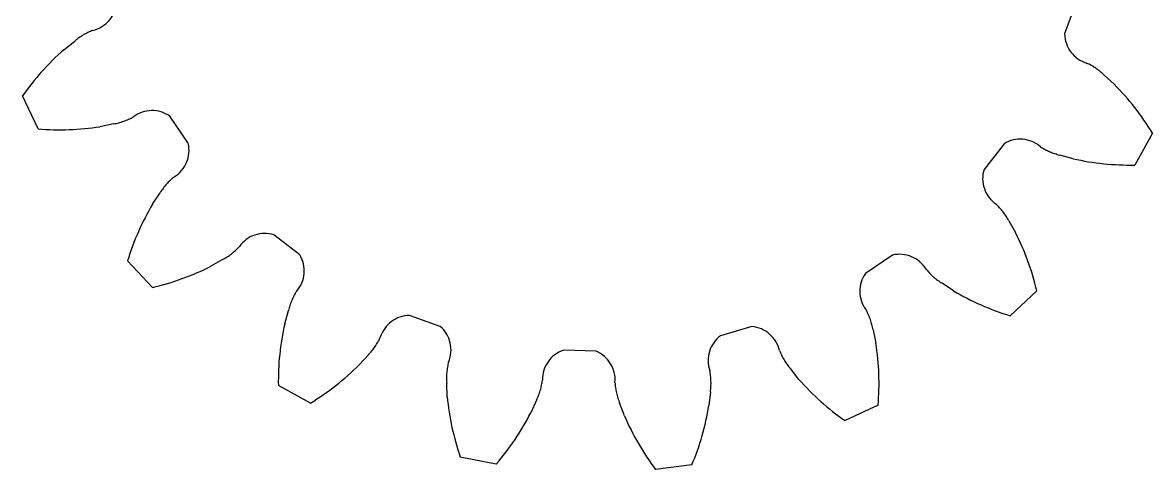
# Model space of a CAD drawing. Header units: inches. Extents: x 161 to 303, y 429 to 495.
# Drawn here: x 240.4 to 299.7, y 429.5 to 453 of the extents above; entities that cross this region are included whole.
import ezdxf

# ---------------------------------------------------------------- set-up
doc = ezdxf.new("R2010")
doc.units = ezdxf.units.IN
doc.header["$MEASUREMENT"] = 0
for name, pattern in [('AI-Linetype-1', [119.773743, 59.886871, -59.886871]), ('AI-Linetype-10', [119.773743, 59.886871, -59.886871]), ('AI-Linetype-11', [119.773743, 59.886871, -59.886871]), ('AI-Linetype-12', [119.773743, 59.886871, -59.886871]), ('AI-Linetype-13', [119.773743, 59.886871, -59.886871]), ('AI-Linetype-14', [119.773743, 59.886871, -59.886871]), ('AI-Linetype-15', [119.773743, 59.886871, -59.886871]), ('AI-Linetype-16', [119.773743, 59.886871, -59.886871]), ('AI-Linetype-17', [119.773743, 59.886871, -59.886871]), ('AI-Linetype-171', [119.773743, 59.886871, -59.886871]), ('AI-Linetype-172', [119.773743, 59.886871, -59.886871]), ('AI-Linetype-173', [119.773743, 59.886871, -59.886871]), ('AI-Linetype-174', [119.773743, 59.886871, -59.886871]), ('AI-Linetype-175', [119.773743, 59.886871, -59.886871]), ('AI-Linetype-176', [119.773743, 59.886871, -59.886871]), ('AI-Linetype-177', [119.773743, 59.886871, -59.886871]), ('AI-Linetype-178', [119.773743, 59.886871, -59.886871]), ('AI-Linetype-179', [119.773743, 59.886871, -59.886871]), ('AI-Linetype-18', [119.773743, 59.886871, -59.886871]), ('AI-Linetype-180', [119.773743, 59.886871, -59.886871]), ('AI-Linetype-181', [119.773743, 59.886871, -59.886871]), ('AI-Linetype-182', [119.773743, 59.886871, -59.886871]), ('AI-Linetype-183', [119.773743, 59.886871, -59.886871]), ('AI-Linetype-184', [119.773743, 59.886871, -59.886871]), ('AI-Linetype-185', [119.773743, 59.886871, -59.886871]), ('AI-Linetype-186', [119.773743, 59.886871, -59.886871]), ('AI-Linetype-187', [119.773743, 59.886871, -59.886871]), ('AI-Linetype-188', [119.773743, 59.886871, -59.886871]), ('AI-Linetype-189', [119.773743, 59.886871, -59.886871]), ('AI-Linetype-19', [119.773743, 59.886871, -59.886871]), ('AI-Linetype-190', [119.773743, 59.886871, -59.886871]), ('AI-Linetype-191', [119.773743, 59.886871, -59.886871]), ('AI-Linetype-192', [119.773743, 59.886871, -59.886871]), ('AI-Linetype-193', [119.773743, 59.886871, -59.886871]), ('AI-Linetype-194', [119.773743, 59.886871, -59.886871]), ('AI-Linetype-195', [119.773743, 59.886871, -59.886871]), ('AI-Linetype-196', [119.773743, 59.886871, -59.886871]), ('AI-Linetype-197', [119.773743, 59.886871, -59.886871]), ('AI-Linetype-198', [119.773743, 59.886871, -59.886871]), ('AI-Linetype-199', [119.773743, 59.886871, -59.886871]), ('AI-Linetype-2', [119.773743, 59.886871, -59.886871]), ('AI-Linetype-20', [119.773743, 59.886871, -59.886871]), ('AI-Linetype-200', [119.773743, 59.886871, -59.886871]), ('AI-Linetype-21', [119.773743, 59.886871, -59.886871]), ('AI-Linetype-22', [119.773743, 59.886871, -59.886871]), ('AI-Linetype-23', [119.773743, 59.886871, -59.886871]), ('AI-Linetype-24', [119.773743, 59.886871, -59.886871]), ('AI-Linetype-25', [119.773743, 59.886871, -59.886871]), ('AI-Linetype-26', [119.773743, 59.886871, -59.886871]), ('AI-Linetype-27', [119.773743, 59.886871, -59.886871]), ('AI-Linetype-28', [119.773743, 59.886871, -59.886871]), ('AI-Linetype-29', [119.773743, 59.886871, -59.886871]), ('AI-Linetype-3', [119.773743, 59.886871, -59.886871]), ('AI-Linetype-30', [119.773743, 59.886871, -59.886871]), ('AI-Linetype-31', [119.773743, 59.886871, -59.886871]), ('AI-Linetype-32', [119.773743, 59.886871, -59.886871]), ('AI-Linetype-33', [119.773743, 59.886871, -59.886871]), ('AI-Linetype-34', [119.773743, 59.886871, -59.886871]), ('AI-Linetype-35', [119.773743, 59.886871, -59.886871]), ('AI-Linetype-36', [119.773743, 59.886871, -59.886871]), ('AI-Linetype-37', [119.773743, 59.886871, -59.886871]), ('AI-Linetype-38', [119.773743, 59.886871, -59.886871]), ('AI-Linetype-39', [119.773743, 59.886871, -59.886871]), ('AI-Linetype-4', [119.773743, 59.886871, -59.886871]), ('AI-Linetype-40', [119.773743, 59.886871, -59.886871]), ('AI-Linetype-41', [119.773743, 59.886871, -59.886871]), ('AI-Linetype-42', [119.773743, 59.886871, -59.886871]), ('AI-Linetype-43', [119.773743, 59.886871, -59.886871]), ('AI-Linetype-44', [119.773743, 59.886871, -59.886871]), ('AI-Linetype-45', [119.773743, 59.886871, -59.886871]), ('AI-Linetype-46', [119.773743, 59.886871, -59.886871]), ('AI-Linetype-47', [119.773743, 59.886871, -59.886871]), ('AI-Linetype-48', [119.773743, 59.886871, -59.886871]), ('AI-Linetype-49', [119.773743, 59.886871, -59.886871]), ('AI-Linetype-5', [119.773743, 59.886871, -59.886871]), ('AI-Linetype-50', [119.773743, 59.886871, -59.886871]), ('AI-Linetype-6', [119.773743, 59.886871, -59.886871]), ('AI-Linetype-7', [119.773743, 59.886871, -59.886871]), ('AI-Linetype-8', [119.773743, 59.886871, -59.886871]), ('AI-Linetype-9', [119.773743, 59.886871, -59.886871])]:
    doc.linetypes.add(name, pattern=pattern)

# ---------------------------------------------------------------- blocks, each defined once
blk = doc.blocks.new('block 203')
at = {"color": 7, "linetype": 'AI-Linetype-1', "lineweight": 25, "true_color": 0xffffff}
blk.add_lwpolyline([(278.682, 436.986), (277.038, 436.511)], dxfattribs=at)
blk = doc.blocks.new('block 204')
at = {"color": 7, "linetype": 'AI-Linetype-2', "lineweight": 25, "true_color": 0xffffff}
blk.add_open_spline([(277.038, 436.511), (276.472, 436.086), (276.244, 435.345), (276.474, 434.675)], degree=3, dxfattribs=at)
blk = doc.blocks.new('block 205')
at = {"color": 7, "linetype": 'AI-Linetype-3', "lineweight": 25, "true_color": 0xffffff}
blk.add_open_spline([(276.503, 433.568), (276.559, 433.936), (276.549, 434.311), (276.474, 434.675)], degree=3, dxfattribs=at)
blk = doc.blocks.new('block 206')
at = {"color": 7, "linetype": 'AI-Linetype-4', "lineweight": 25, "true_color": 0xffffff}
blk.add_lwpolyline([(276.503, 433.568), (276.424, 432.849)], dxfattribs=at)
blk = doc.blocks.new('block 207')
at = {"color": 7, "linetype": 'AI-Linetype-5', "lineweight": 25, "true_color": 0xffffff}
blk.add_open_spline([(275.532, 429.722), (275.953, 430.725), (276.252, 431.774), (276.424, 432.849)], degree=3, dxfattribs=at)
blk = doc.blocks.new('block 208')
at = {"color": 7, "linetype": 'AI-Linetype-6', "lineweight": 25, "true_color": 0xffffff}
blk.add_lwpolyline([(275.532, 429.722), (273.627, 429.484)], dxfattribs=at)
blk = doc.blocks.new('block 209')
at = {"color": 7, "linetype": 'AI-Linetype-7', "lineweight": 25, "true_color": 0xffffff}
blk.add_open_spline([(271.994, 432.296), (272.424, 431.296), (272.972, 430.353), (273.627, 429.484)], degree=3, dxfattribs=at)
blk = doc.blocks.new('block 210')
at = {"color": 7, "linetype": 'AI-Linetype-8', "lineweight": 25, "true_color": 0xffffff}
blk.add_lwpolyline([(271.994, 432.296), (271.74, 432.974)], dxfattribs=at)
blk = doc.blocks.new('block 211')
at = {"color": 7, "linetype": 'AI-Linetype-9', "lineweight": 25, "true_color": 0xffffff}
blk.add_open_spline([(271.496, 434.054), (271.514, 433.682), (271.596, 433.317), (271.74, 432.974)], degree=3, dxfattribs=at)
blk = doc.blocks.new('block 212')
at = {"color": 7, "linetype": 'AI-Linetype-10', "lineweight": 25, "true_color": 0xffffff}
blk.add_open_spline([(271.496, 434.054), (271.554, 434.759), (271.151, 435.422), (270.499, 435.695)], degree=3, dxfattribs=at)
blk = doc.blocks.new('block 213')
at = {"color": 7, "linetype": 'AI-Linetype-11', "lineweight": 25, "true_color": 0xffffff}
blk.add_lwpolyline([(270.499, 435.695), (268.788, 435.751)], dxfattribs=at)
blk = doc.blocks.new('block 214')
at = {"color": 7, "linetype": 'AI-Linetype-12', "lineweight": 25, "true_color": 0xffffff}
blk.add_open_spline([(268.788, 435.751), (268.119, 435.522), (267.673, 434.887), (267.685, 434.179)], degree=3, dxfattribs=at)
blk = doc.blocks.new('block 215')
at = {"color": 7, "linetype": 'AI-Linetype-13', "lineweight": 25, "true_color": 0xffffff}
blk.add_open_spline([(267.37, 433.118), (267.537, 433.45), (267.644, 433.81), (267.685, 434.179)], degree=3, dxfattribs=at)
blk = doc.blocks.new('block 216')
at = {"color": 7, "linetype": 'AI-Linetype-14', "lineweight": 25, "true_color": 0xffffff}
blk.add_lwpolyline([(267.37, 433.118), (267.073, 432.458)], dxfattribs=at)
blk = doc.blocks.new('block 217')
at = {"color": 7, "linetype": 'AI-Linetype-15', "lineweight": 25, "true_color": 0xffffff}
blk.add_open_spline([(265.258, 429.759), (265.968, 430.583), (266.578, 431.489), (267.073, 432.458)], degree=3, dxfattribs=at)
blk = doc.blocks.new('block 218')
at = {"color": 7, "linetype": 'AI-Linetype-16', "lineweight": 25, "true_color": 0xffffff}
blk.add_lwpolyline([(265.258, 429.759), (263.373, 430.122)], dxfattribs=at)
blk = doc.blocks.new('block 219')
at = {"color": 7, "linetype": 'AI-Linetype-17', "lineweight": 25, "true_color": 0xffffff}
blk.add_open_spline([(262.688, 433.301), (262.789, 432.218), (263.019, 431.15), (263.373, 430.122)], degree=3, dxfattribs=at)
blk = doc.blocks.new('block 220')
at = {"color": 7, "linetype": 'AI-Linetype-18', "lineweight": 25, "true_color": 0xffffff}
blk.add_lwpolyline([(262.688, 433.301), (262.657, 434.024)], dxfattribs=at)
blk = doc.blocks.new('block 221')
at = {"color": 7, "linetype": 'AI-Linetype-19', "lineweight": 25, "true_color": 0xffffff}
blk.add_open_spline([(262.759, 435.126), (262.661, 434.768), (262.626, 434.395), (262.657, 434.024)], degree=3, dxfattribs=at)
blk = doc.blocks.new('block 222')
at = {"color": 7, "linetype": 'AI-Linetype-20', "lineweight": 25, "true_color": 0xffffff}
blk.add_open_spline([(262.759, 435.126), (263.032, 435.78), (262.854, 436.535), (262.317, 436.996)], degree=3, dxfattribs=at)
blk = doc.blocks.new('block 223')
at = {"color": 7, "linetype": 'AI-Linetype-21', "lineweight": 25, "true_color": 0xffffff}
blk.add_lwpolyline([(262.317, 436.996), (260.708, 437.578)], dxfattribs=at)
blk = doc.blocks.new('block 224')
at = {"color": 7, "linetype": 'AI-Linetype-22', "lineweight": 25, "true_color": 0xffffff}
blk.add_open_spline([(260.708, 437.578), (260, 437.566), (259.38, 437.101), (259.172, 436.424)], degree=3, dxfattribs=at)
blk = doc.blocks.new('block 225')
at = {"color": 7, "linetype": 'AI-Linetype-23', "lineweight": 25, "true_color": 0xffffff}
blk.add_open_spline([(258.545, 435.512), (258.807, 435.776), (259.019, 436.085), (259.172, 436.424)], degree=3, dxfattribs=at)
blk = doc.blocks.new('block 226')
at = {"color": 7, "linetype": 'AI-Linetype-24', "lineweight": 25, "true_color": 0xffffff}
blk.add_lwpolyline([(258.545, 435.512), (258.058, 434.976)], dxfattribs=at)
blk = doc.blocks.new('block 227')
at = {"color": 7, "linetype": 'AI-Linetype-25', "lineweight": 25, "true_color": 0xffffff}
blk.add_open_spline([(255.499, 432.97), (256.429, 433.534), (257.288, 434.208), (258.058, 434.976)], degree=3, dxfattribs=at)
blk = doc.blocks.new('block 228')
at = {"color": 7, "linetype": 'AI-Linetype-26', "lineweight": 25, "true_color": 0xffffff}
blk.add_lwpolyline([(255.499, 432.97), (253.818, 433.897)], dxfattribs=at)
blk = doc.blocks.new('block 229')
at = {"color": 7, "linetype": 'AI-Linetype-27', "lineweight": 25, "true_color": 0xffffff}
blk.add_open_spline([(254.149, 437.133), (253.91, 436.071), (253.798, 434.985), (253.818, 433.897)], degree=3, dxfattribs=at)
blk = doc.blocks.new('block 230')
at = {"color": 7, "linetype": 'AI-Linetype-28', "lineweight": 25, "true_color": 0xffffff}
blk.add_lwpolyline([(254.149, 437.133), (254.343, 437.831)], dxfattribs=at)
blk = doc.blocks.new('block 231')
at = {"color": 7, "linetype": 'AI-Linetype-29', "lineweight": 25, "true_color": 0xffffff}
blk.add_open_spline([(254.78, 438.847), (254.576, 438.537), (254.428, 438.192), (254.343, 437.831)], degree=3, dxfattribs=at)
blk = doc.blocks.new('block 232')
at = {"color": 7, "linetype": 'AI-Linetype-30', "lineweight": 25, "true_color": 0xffffff}
blk.add_open_spline([(254.78, 438.847), (255.242, 439.384), (255.305, 440.157), (254.938, 440.762)], degree=3, dxfattribs=at)
blk = doc.blocks.new('block 233')
at = {"color": 7, "linetype": 'AI-Linetype-31', "lineweight": 25, "true_color": 0xffffff}
blk.add_lwpolyline([(254.938, 440.762), (253.587, 441.812)], dxfattribs=at)
blk = doc.blocks.new('block 234')
at = {"color": 7, "linetype": 'AI-Linetype-32', "lineweight": 25, "true_color": 0xffffff}
blk.add_open_spline([(253.587, 441.812), (252.91, 442.02), (252.177, 441.769), (251.77, 441.189)], degree=3, dxfattribs=at)
blk = doc.blocks.new('block 235')
at = {"color": 7, "linetype": 'AI-Linetype-33', "lineweight": 25, "true_color": 0xffffff}
blk.add_open_spline([(250.892, 440.515), (251.222, 440.687), (251.519, 440.915), (251.77, 441.189)], degree=3, dxfattribs=at)
blk = doc.blocks.new('block 236')
at = {"color": 7, "linetype": 'AI-Linetype-34', "lineweight": 25, "true_color": 0xffffff}
blk.add_lwpolyline([(250.892, 440.515), (250.263, 440.156)], dxfattribs=at)
blk = doc.blocks.new('block 237')
at = {"color": 7, "linetype": 'AI-Linetype-35', "lineweight": 25, "true_color": 0xffffff}
blk.add_open_spline([(247.209, 439.04), (248.268, 439.289), (249.293, 439.663), (250.263, 440.156)], degree=3, dxfattribs=at)
blk = doc.blocks.new('block 238')
at = {"color": 7, "linetype": 'AI-Linetype-36', "lineweight": 25, "true_color": 0xffffff}
blk.add_lwpolyline([(247.209, 439.04), (245.897, 440.441)], dxfattribs=at)
blk = doc.blocks.new('block 239')
at = {"color": 7, "linetype": 'AI-Linetype-37', "lineweight": 25, "true_color": 0xffffff}
blk.add_open_spline([(247.211, 443.416), (246.656, 442.48), (246.215, 441.481), (245.897, 440.441)], degree=3, dxfattribs=at)
blk = doc.blocks.new('block 240')
at = {"color": 7, "linetype": 'AI-Linetype-38', "lineweight": 25, "true_color": 0xffffff}
blk.add_lwpolyline([(247.211, 443.416), (247.611, 444.019)], dxfattribs=at)
blk = doc.blocks.new('block 241')
at = {"color": 7, "linetype": 'AI-Linetype-39', "lineweight": 25, "true_color": 0xffffff}
blk.add_open_spline([(248.342, 444.851), (248.052, 444.618), (247.805, 444.337), (247.611, 444.019)], degree=3, dxfattribs=at)
blk = doc.blocks.new('block 242')
at = {"color": 7, "linetype": 'AI-Linetype-40', "lineweight": 25, "true_color": 0xffffff}
blk.add_open_spline([(248.342, 444.851), (248.946, 445.219), (249.246, 445.934), (249.083, 446.623)], degree=3, dxfattribs=at)
blk = doc.blocks.new('block 243')
at = {"color": 7, "linetype": 'AI-Linetype-41', "lineweight": 25, "true_color": 0xffffff}
blk.add_lwpolyline([(249.083, 446.623), (248.124, 448.04)], dxfattribs=at)
blk = doc.blocks.new('block 244')
at = {"color": 7, "linetype": 'AI-Linetype-42', "lineweight": 25, "true_color": 0xffffff}
blk.add_open_spline([(248.124, 448.04), (247.544, 448.446), (246.769, 448.434), (246.203, 448.009)], degree=3, dxfattribs=at)
blk = doc.blocks.new('block 245')
at = {"color": 7, "linetype": 'AI-Linetype-43', "lineweight": 25, "true_color": 0xffffff}
blk.add_open_spline([(245.159, 447.639), (245.526, 447.7), (245.879, 447.825), (246.203, 448.009)], degree=3, dxfattribs=at)
blk = doc.blocks.new('block 246')
at = {"color": 7, "linetype": 'AI-Linetype-44', "lineweight": 25, "true_color": 0xffffff}
blk.add_lwpolyline([(245.159, 447.639), (244.45, 447.492)], dxfattribs=at)
blk = doc.blocks.new('block 247')
at = {"color": 7, "linetype": 'AI-Linetype-45', "lineweight": 25, "true_color": 0xffffff}
blk.add_open_spline([(241.201, 447.374), (242.285, 447.283), (243.375, 447.323), (244.45, 447.492)], degree=3, dxfattribs=at)
blk = doc.blocks.new('block 248')
at = {"color": 7, "linetype": 'AI-Linetype-46', "lineweight": 25, "true_color": 0xffffff}
blk.add_lwpolyline([(241.201, 447.374), (240.386, 449.112)], dxfattribs=at)
blk = doc.blocks.new('block 249')
at = {"color": 7, "linetype": 'AI-Linetype-47', "lineweight": 25, "true_color": 0xffffff}
blk.add_open_spline([(242.555, 451.535), (241.738, 450.816), (241.01, 450.003), (240.386, 449.112)], degree=3, dxfattribs=at)
blk = doc.blocks.new('block 250')
at = {"color": 7, "linetype": 'AI-Linetype-48', "lineweight": 25, "true_color": 0xffffff}
blk.add_lwpolyline([(242.555, 451.535), (243.122, 451.985)], dxfattribs=at)
blk = doc.blocks.new('block 251')
at = {"color": 7, "linetype": 'AI-Linetype-49', "lineweight": 25, "true_color": 0xffffff}
blk.add_open_spline([(244.074, 452.551), (243.726, 452.418), (243.404, 452.228), (243.122, 451.985)], degree=3, dxfattribs=at)
blk = doc.blocks.new('block 252')
at = {"color": 7, "linetype": 'AI-Linetype-50', "lineweight": 25, "true_color": 0xffffff}
blk.add_open_spline([(244.074, 452.551), (244.763, 452.713), (245.269, 453.301), (245.326, 454.007)], degree=3, dxfattribs=at)
blk = doc.blocks.new('block 373')
at = {"color": 7, "linetype": 'AI-Linetype-171', "lineweight": 25, "true_color": 0xffffff}
blk.add_lwpolyline([(295.692, 453.977), (295.11, 452.368)], dxfattribs=at)
blk = doc.blocks.new('block 374')
at = {"color": 7, "linetype": 'AI-Linetype-172', "lineweight": 25, "true_color": 0xffffff}
blk.add_open_spline([(295.11, 452.368), (295.122, 451.66), (295.588, 451.04), (296.265, 450.832)], degree=3, dxfattribs=at)
blk = doc.blocks.new('block 375')
at = {"color": 7, "linetype": 'AI-Linetype-173', "lineweight": 25, "true_color": 0xffffff}
blk.add_open_spline([(297.177, 450.205), (296.912, 450.466), (296.603, 450.678), (296.265, 450.832)], degree=3, dxfattribs=at)
blk = doc.blocks.new('block 376')
at = {"color": 7, "linetype": 'AI-Linetype-174', "lineweight": 25, "true_color": 0xffffff}
blk.add_lwpolyline([(297.177, 450.205), (297.713, 449.718)], dxfattribs=at)
blk = doc.blocks.new('block 377')
at = {"color": 7, "linetype": 'AI-Linetype-175', "lineweight": 25, "true_color": 0xffffff}
blk.add_open_spline([(299.718, 447.158), (299.154, 448.088), (298.481, 448.948), (297.713, 449.718)], degree=3, dxfattribs=at)
blk = doc.blocks.new('block 378')
at = {"color": 7, "linetype": 'AI-Linetype-176', "lineweight": 25, "true_color": 0xffffff}
blk.add_lwpolyline([(299.718, 447.158), (298.791, 445.478)], dxfattribs=at)
blk = doc.blocks.new('block 379')
at = {"color": 7, "linetype": 'AI-Linetype-177', "lineweight": 25, "true_color": 0xffffff}
blk.add_open_spline([(295.556, 445.809), (296.617, 445.569), (297.703, 445.458), (298.791, 445.478)], degree=3, dxfattribs=at)
blk = doc.blocks.new('block 380')
at = {"color": 7, "linetype": 'AI-Linetype-178', "lineweight": 25, "true_color": 0xffffff}
blk.add_lwpolyline([(295.556, 445.809), (294.858, 446.002)], dxfattribs=at)
blk = doc.blocks.new('block 381')
at = {"color": 7, "linetype": 'AI-Linetype-179', "lineweight": 25, "true_color": 0xffffff}
blk.add_open_spline([(293.841, 446.44), (294.152, 446.236), (294.497, 446.088), (294.858, 446.002)], degree=3, dxfattribs=at)
blk = doc.blocks.new('block 382')
at = {"color": 7, "linetype": 'AI-Linetype-180', "lineweight": 25, "true_color": 0xffffff}
blk.add_open_spline([(293.841, 446.44), (293.305, 446.901), (292.532, 446.965), (291.927, 446.597)], degree=3, dxfattribs=at)
blk = doc.blocks.new('block 383')
at = {"color": 7, "linetype": 'AI-Linetype-181', "lineweight": 25, "true_color": 0xffffff}
blk.add_lwpolyline([(291.927, 446.597), (290.876, 445.247)], dxfattribs=at)
blk = doc.blocks.new('block 384')
at = {"color": 7, "linetype": 'AI-Linetype-182', "lineweight": 25, "true_color": 0xffffff}
blk.add_open_spline([(290.876, 445.247), (290.668, 444.57), (290.92, 443.836), (291.5, 443.43)], degree=3, dxfattribs=at)
blk = doc.blocks.new('block 385')
at = {"color": 7, "linetype": 'AI-Linetype-183', "lineweight": 25, "true_color": 0xffffff}
blk.add_open_spline([(292.173, 442.552), (292.001, 442.881), (291.773, 443.179), (291.5, 443.43)], degree=3, dxfattribs=at)
blk = doc.blocks.new('block 386')
at = {"color": 7, "linetype": 'AI-Linetype-184', "lineweight": 25, "true_color": 0xffffff}
blk.add_lwpolyline([(292.173, 442.552), (292.533, 441.923)], dxfattribs=at)
blk = doc.blocks.new('block 387')
at = {"color": 7, "linetype": 'AI-Linetype-185', "lineweight": 25, "true_color": 0xffffff}
blk.add_open_spline([(293.648, 438.869), (293.4, 439.928), (293.025, 440.953), (292.533, 441.923)], degree=3, dxfattribs=at)
blk = doc.blocks.new('block 388')
at = {"color": 7, "linetype": 'AI-Linetype-186', "lineweight": 25, "true_color": 0xffffff}
blk.add_lwpolyline([(293.648, 438.869), (292.248, 437.557)], dxfattribs=at)
blk = doc.blocks.new('block 389')
at = {"color": 7, "linetype": 'AI-Linetype-187', "lineweight": 25, "true_color": 0xffffff}
blk.add_open_spline([(289.273, 438.872), (290.208, 438.316), (291.207, 437.875), (292.248, 437.557)], degree=3, dxfattribs=at)
blk = doc.blocks.new('block 390')
at = {"color": 7, "linetype": 'AI-Linetype-188', "lineweight": 25, "true_color": 0xffffff}
blk.add_lwpolyline([(289.273, 438.872), (288.669, 439.271)], dxfattribs=at)
blk = doc.blocks.new('block 391')
at = {"color": 7, "linetype": 'AI-Linetype-189', "lineweight": 25, "true_color": 0xffffff}
blk.add_open_spline([(287.837, 440.001), (288.07, 439.711), (288.352, 439.464), (288.669, 439.271)], degree=3, dxfattribs=at)
blk = doc.blocks.new('block 392')
at = {"color": 7, "linetype": 'AI-Linetype-190', "lineweight": 25, "true_color": 0xffffff}
blk.add_open_spline([(287.837, 440.001), (287.47, 440.606), (286.754, 440.906), (286.065, 440.743)], degree=3, dxfattribs=at)
blk = doc.blocks.new('block 393')
at = {"color": 7, "linetype": 'AI-Linetype-191', "lineweight": 25, "true_color": 0xffffff}
blk.add_lwpolyline([(286.065, 440.743), (284.649, 439.783)], dxfattribs=at)
blk = doc.blocks.new('block 394')
at = {"color": 7, "linetype": 'AI-Linetype-192', "lineweight": 25, "true_color": 0xffffff}
blk.add_open_spline([(284.649, 439.783), (284.242, 439.204), (284.254, 438.428), (284.68, 437.862)], degree=3, dxfattribs=at)
blk = doc.blocks.new('block 395')
at = {"color": 7, "linetype": 'AI-Linetype-193', "lineweight": 25, "true_color": 0xffffff}
blk.add_open_spline([(285.049, 436.819), (284.988, 437.186), (284.863, 437.539), (284.68, 437.862)], degree=3, dxfattribs=at)
blk = doc.blocks.new('block 396')
at = {"color": 7, "linetype": 'AI-Linetype-194', "lineweight": 25, "true_color": 0xffffff}
blk.add_lwpolyline([(285.049, 436.819), (285.197, 436.11)], dxfattribs=at)
blk = doc.blocks.new('block 397')
at = {"color": 7, "linetype": 'AI-Linetype-195', "lineweight": 25, "true_color": 0xffffff}
blk.add_open_spline([(285.314, 432.86), (285.405, 433.944), (285.366, 435.036), (285.197, 436.11)], degree=3, dxfattribs=at)
blk = doc.blocks.new('block 398')
at = {"color": 7, "linetype": 'AI-Linetype-196', "lineweight": 25, "true_color": 0xffffff}
blk.add_lwpolyline([(285.314, 432.86), (283.577, 432.046)], dxfattribs=at)
blk = doc.blocks.new('block 399')
at = {"color": 7, "linetype": 'AI-Linetype-197', "lineweight": 25, "true_color": 0xffffff}
blk.add_open_spline([(281.154, 434.215), (281.872, 433.398), (282.686, 432.669), (283.577, 432.046)], degree=3, dxfattribs=at)
blk = doc.blocks.new('block 400')
at = {"color": 7, "linetype": 'AI-Linetype-198', "lineweight": 25, "true_color": 0xffffff}
blk.add_lwpolyline([(281.154, 434.215), (280.704, 434.782)], dxfattribs=at)
blk = doc.blocks.new('block 401')
at = {"color": 7, "linetype": 'AI-Linetype-199', "lineweight": 25, "true_color": 0xffffff}
blk.add_open_spline([(280.138, 435.733), (280.27, 435.386), (280.461, 435.064), (280.704, 434.782)], degree=3, dxfattribs=at)
blk = doc.blocks.new('block 402')
at = {"color": 7, "linetype": 'AI-Linetype-200', "lineweight": 25, "true_color": 0xffffff}
blk.add_open_spline([(280.138, 435.733), (279.975, 436.422), (279.387, 436.928), (278.682, 436.986)], degree=3, dxfattribs=at)

msp = doc.modelspace()

# ---------------------------------------------------------------- block references
for name in ['block 252', 'block 373', 'block 251', 'block 374', 'block 249', 'block 250', 'block 375', 'block 376', 'block 377', 'block 248', 'block 245', 'block 244', 'block 243', 'block 247', 'block 246', 'block 382', 'block 378', 'block 242', 'block 383', 'block 381', 'block 380', 'block 379', 'block 384', 'block 241', 'block 240', 'block 239', 'block 385', 'block 386', 'block 234', 'block 233', 'block 387', 'block 235', 'block 392', 'block 238', 'block 236', 'block 232', 'block 393', 'block 237', 'block 394', 'block 391', 'block 390', 'block 231', 'block 389', 'block 388', 'block 230', 'block 224', 'block 223', 'block 395', 'block 229', 'block 222', 'block 203', 'block 402', 'block 396', 'block 225', 'block 204', 'block 397', 'block 226', 'block 214', 'block 213', 'block 212', 'block 401', 'block 227', 'block 221', 'block 205', 'block 400', 'block 228', 'block 220', 'block 215', 'block 211', 'block 399', 'block 219', 'block 206', 'block 216', 'block 210', 'block 207', 'block 398', 'block 217', 'block 209', 'block 218', 'block 208']:
    msp.add_blockref(name, (0, 0))

doc.saveas('drawing.dxf')
